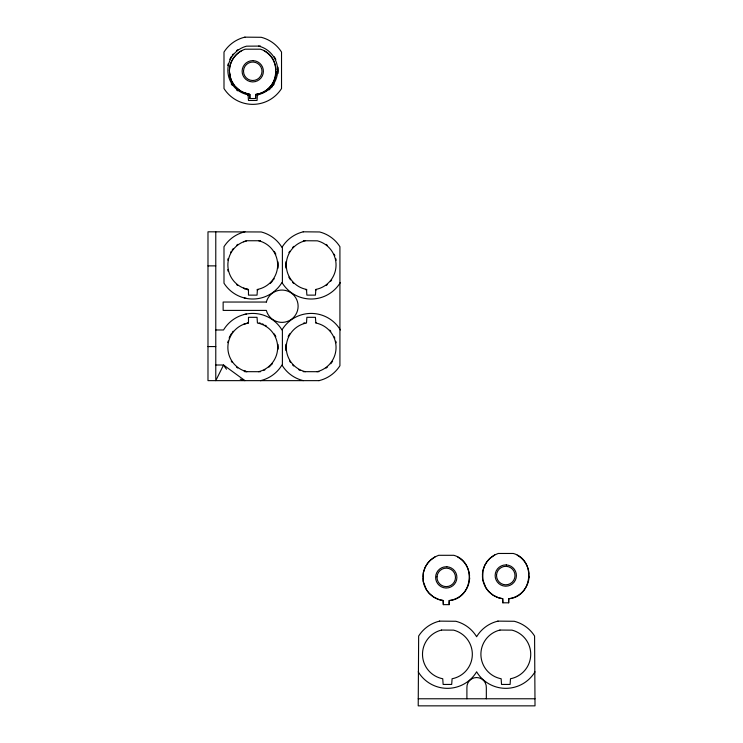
<?xml version="1.0" encoding="UTF-8"?>
<svg xmlns="http://www.w3.org/2000/svg" width="743" height="743" viewBox="0 0 743 743"><rect width="100%" height="100%" fill="white"/><g stroke="black" fill="none" stroke-linecap="round" stroke-linejoin="round"><path stroke-width="1.11" d="M229.401 71.068C229.364 61.4 235.995 52.186 245.181 49.187L260.301 49.187C283.334 55.558 279.535 92.838 255.676 94.445L255.676 98.522L249.843 98.522L249.806 94.435L243.964 92.912L237.714 89.132L233.739 84.832L231.537 81.033L230.079 76.882L229.401 71.068A23.358 23.358 0 0 1 241.689 50.7M443.33 604.635L443.33 600.548L438.834 599.527L433.559 596.991L429.082 593.22L426.417 589.719L423.269 581.555L423.343 572.797L425.2 567.243L427.476 563.482L430.411 560.213L435.175 556.813L438.667 555.3L453.797 555.3C476.82 561.671 473.022 598.951 449.171 600.548L449.171 604.635L443.33 604.635L443.032 600.52M502.853 602.805L502.853 598.728L498.358 597.706L493.083 595.171L488.606 591.391L485.941 587.899L482.792 579.726L482.866 570.977L484.724 565.423L486.999 561.662L489.934 558.383L494.699 554.984L498.191 553.47L513.32 553.47C536.344 559.841 532.555 597.131 508.695 598.728L508.695 602.805L502.853 602.805L502.556 598.691M276.09 72.117C275.922 83.244 266.718 93.293 255.648 94.445L255.676 98.522M469.539 579.131L469.585 578.221M529.062 577.311L529.109 576.401M340.359 282.47L339.923 283.204A34.067 34.067 0 0 1 282.396 283.204L282.396 246.704A34.067 34.067 0 0 1 302.689 231.965L303.367 231.807M281.959 282.47L281.523 283.204A34.067 34.067 0 0 1 223.996 283.204L223.996 246.704A34.067 34.067 0 0 1 244.289 231.965L244.976 231.807M303.367 380.639L302.689 380.481A34.067 34.067 0 0 1 282.396 365.742L282.396 329.233A34.067 34.067 0 0 1 339.923 329.233L340.359 329.976M281.959 365.008L281.523 365.742A34.067 34.067 0 0 1 261.23 380.481L260.7 380.639M535.016 671.783L534.579 672.526A34.067 34.067 0 0 1 477.052 672.526L476.616 671.783L476.179 672.526A34.067 34.067 0 0 1 418.653 672.526L418.216 671.783M243.583 241.791L246.927 240.741L260.542 240.741M243.583 324.32L248.478 322.954L248.478 317.317L257.041 317.317L257.431 323.019A24.918 24.918 0 0 1 258.954 371.621L258.592 371.704M244.976 37.15L244.289 37.299A34.067 34.067 0 0 0 223.996 52.047L223.996 88.547A34.067 34.067 0 0 0 281.523 88.547L281.523 52.047A34.067 34.067 0 0 0 261.23 37.299L244.819 37.15M305.327 240.741L304.964 240.825A24.918 24.918 0 0 0 306.488 289.426L306.878 295.129L315.441 295.129L315.821 289.426A24.918 24.918 0 0 0 317.354 240.825L303.367 240.741M244.289 314.493L246.379 314.029M260.542 380.639L261.23 380.481M316.982 371.704L317.354 371.621A24.918 24.918 0 0 0 315.821 323.019L315.441 317.317L306.878 317.317L306.488 323.019A24.918 24.918 0 0 0 304.964 371.621L305.327 371.704M318.942 380.639L319.629 380.481A34.067 34.067 0 0 0 339.923 365.742L339.923 246.704A34.067 34.067 0 0 0 319.629 231.965L303.209 231.807M439.633 621.12L438.946 621.278A34.067 34.067 0 0 0 418.653 636.017L418.216 705.85L535.016 705.85L534.579 636.017A34.067 34.067 0 0 0 514.286 621.278L497.866 621.12M498.024 621.12L497.346 621.278A34.067 34.067 0 0 0 477.052 636.017L476.616 636.751L476.179 636.017A34.067 34.067 0 0 0 455.886 621.278L439.475 621.12M449.134 600.558L450.342 600.381A23.358 23.358 0 0 0 469.604 577.59M260.542 46.085L246.565 46.168A24.918 24.918 0 0 0 248.088 94.77L248.478 100.472L257.041 100.472L257.431 94.77A24.918 24.918 0 0 0 258.954 46.168L258.592 46.085M247.503 95.178L248.478 95.178M257.041 95.178L258.016 95.178M207.984 265.873L215.776 265.873M247.503 289.835L248.478 289.835M257.041 289.835L258.016 289.835M305.902 289.835L306.878 289.835M315.441 289.835L316.416 289.835M247.503 322.611L248.478 322.611M315.441 322.611L316.416 322.611M215.776 329.976L223.559 329.976L223.996 329.233A34.067 34.067 0 0 1 281.523 329.233L281.959 329.976M207.984 346.572L215.776 346.572M215.776 365.008L223.559 365.008L244.976 380.639L244.289 380.481A34.067 34.067 0 0 1 240.221 379.162M244.828 371.658L260.542 371.704M318.942 371.704L303.218 371.658M319.1 380.639L207.984 380.639L207.984 231.807L261.23 231.965A34.067 34.067 0 0 1 281.523 246.704L281.959 247.438M418.216 698.773L535.016 698.773M229.42 72.117L230.934 79.603L234.574 85.937L241.252 91.603L249.843 94.445L249.843 98.522M243.583 288.126L248.478 289.491L248.478 295.129L257.041 295.129L257.431 289.426A24.918 24.918 0 0 0 258.954 240.825L258.592 240.741M244.289 297.952L246.379 298.417M243.583 370.655L246.927 371.704M244.828 289.12L244.976 288.618M482.43 576.401L482.439 576.735A23.358 23.358 0 0 0 502.639 598.7M422.906 578.221L422.916 578.556A23.358 23.358 0 0 0 443.116 600.53M508.695 602.805L508.658 598.728L509.865 598.552A23.358 23.358 0 0 0 529.127 575.76M449.144 601.57L449.171 604.635M486.331 698.773L486.331 687.879A9.733 9.733 0 0 0 476.616 677.532A9.733 9.733 0 0 0 466.901 687.879L466.901 698.773M244.976 371.156L244.976 371.704M215.776 231.807L215.776 380.639L223.559 365.008L223.996 365.742A34.067 34.067 0 0 0 226.513 369.206M248.088 289.426A24.918 24.918 0 0 1 246.565 240.825M277.984 268.223A25.438 25.438 0 0 0 278.198 265.037L278.151 263.44A25.438 25.438 0 0 0 278.003 261.842M274.195 278.653A25.438 25.438 0 0 1 273.294 279.972M272.309 281.226A25.438 25.438 0 0 1 270.118 283.547M237.741 285.488A25.438 25.438 0 0 1 236.488 284.504M228.101 271.204A25.438 25.438 0 0 1 227.757 269.644M227.785 260.115A25.438 25.438 0 0 1 228.138 258.555M230.506 252.629A25.438 25.438 0 0 1 231.324 251.264M232.225 249.945A25.438 25.438 0 0 1 233.209 248.682M236.608 245.311A25.438 25.438 0 0 1 237.871 244.336M274.278 251.394A25.438 25.438 0 0 1 275.811 254.199M331.684 279.972A25.438 25.438 0 0 1 330.709 281.226M327.31 284.606A25.438 25.438 0 0 1 326.047 285.581M293.689 283.445A25.438 25.438 0 0 1 292.556 282.312M290.532 279.842A25.438 25.438 0 0 1 288.832 277.139M285.906 268.065A25.438 25.438 0 0 1 285.767 266.477L285.721 264.88A25.438 25.438 0 0 1 285.934 261.694M288.906 252.629A25.438 25.438 0 0 1 289.724 251.264M292.668 247.484A25.438 25.438 0 0 1 293.801 246.36M326.168 244.419A25.438 25.438 0 0 1 327.431 245.404M334.201 254.199A25.438 25.438 0 0 1 334.833 255.666M335.817 258.703A25.438 25.438 0 0 1 336.161 260.264M246.565 371.621A24.918 24.918 0 0 1 248.088 323.019M278.142 349.164A25.438 25.438 0 0 0 278.198 347.566L278.151 345.969A25.438 25.438 0 0 0 278.003 344.38M272.309 363.764A25.438 25.438 0 0 1 271.251 364.962M270.118 366.085A25.438 25.438 0 0 1 268.91 367.135M264.945 369.819A25.438 25.438 0 0 1 263.524 370.543M237.741 368.026A25.438 25.438 0 0 1 236.488 367.042M232.132 362.38A25.438 25.438 0 0 1 231.24 361.052M227.785 342.644A25.438 25.438 0 0 1 228.138 341.093M229.141 338.056A25.438 25.438 0 0 1 231.324 333.793M232.225 332.474A25.438 25.438 0 0 1 233.209 331.22M259.158 322.871A25.438 25.438 0 0 1 260.691 323.326M262.195 323.864A25.438 25.438 0 0 1 263.663 324.505M265.084 325.239A25.438 25.438 0 0 1 266.458 326.056M274.278 333.923A25.438 25.438 0 0 1 275.811 336.728M332.595 361.182A25.438 25.438 0 0 1 330.709 363.764M327.31 367.135A25.438 25.438 0 0 1 326.047 368.11M300.256 370.469A25.438 25.438 0 0 1 298.835 369.745M293.689 365.983A25.438 25.438 0 0 1 292.556 364.85M290.532 362.38A25.438 25.438 0 0 1 289.64 361.052M285.906 350.603A25.438 25.438 0 0 1 285.767 349.006L285.721 347.408A25.438 25.438 0 0 1 285.934 344.223M288.173 336.588A25.438 25.438 0 0 1 289.724 333.793M303.367 323.27A25.438 25.438 0 0 1 304.909 322.834M329.753 330.133A25.438 25.438 0 0 1 330.802 331.341M334.201 336.728A25.438 25.438 0 0 1 334.833 338.195M335.817 341.241A25.438 25.438 0 0 1 336.161 342.802M422.888 577.172A23.358 23.358 0 0 1 435.175 556.813M457.679 557.009A23.358 23.358 0 0 1 469.576 576.122M482.411 575.351A23.358 23.358 0 0 1 494.699 554.984M517.212 555.188A23.358 23.358 0 0 1 529.1 574.293M277.984 73.566A25.438 25.438 0 0 0 278.198 70.371L278.151 68.774A25.438 25.438 0 0 0 278.003 67.186M274.195 83.996A25.438 25.438 0 0 1 273.294 85.315M272.309 86.569A25.438 25.438 0 0 1 271.251 87.767M270.118 88.891A25.438 25.438 0 0 1 268.91 89.949M237.741 90.832A25.438 25.438 0 0 1 236.488 89.847M232.132 85.185A25.438 25.438 0 0 1 231.24 83.866M227.785 65.458A25.438 25.438 0 0 1 228.138 63.898M229.773 59.394A25.438 25.438 0 0 1 231.324 56.607M232.225 55.288A25.438 25.438 0 0 1 233.209 54.025M236.608 50.645A25.438 25.438 0 0 1 237.871 49.67M274.278 56.737A25.438 25.438 0 0 1 275.811 59.542M276.117 71.477A23.358 23.358 0 0 1 256.929 94.259M249.629 94.417A23.358 23.358 0 0 1 229.438 72.535M264.192 50.905A23.358 23.358 0 0 1 276.08 70.009M243.528 70.771L243.509 71.356A9.25 9.25 0 0 0 257.282 79.334A9.25 9.25 0 0 0 257.645 63.424A9.25 9.25 0 0 0 243.528 70.771M437.014 576.884L437.005 577.46A9.25 9.25 0 0 0 450.769 585.447A9.25 9.25 0 0 0 451.131 569.528A9.25 9.25 0 0 0 437.014 576.884M496.538 575.054L496.528 575.639A9.25 9.25 0 0 0 510.302 583.617A9.25 9.25 0 0 0 510.655 567.708A9.25 9.25 0 0 0 496.538 575.054M441.583 630.055L441.221 630.138A24.918 24.918 0 0 0 442.744 678.749L443.134 684.442L451.698 684.442L452.088 678.749A24.918 24.918 0 0 0 453.611 630.138L441.583 630.055M499.983 630.055L499.621 630.138A24.918 24.918 0 0 0 501.144 678.749L501.534 684.442L510.097 684.442L510.478 678.749A24.918 24.918 0 0 0 512.011 630.138L499.983 630.055M266.347 302.039L223.141 302.039L223.141 310.407L266.347 310.407A16.16 16.16 0 0 0 291.228 319.453A16.16 16.16 0 0 0 291.228 292.983A16.16 16.16 0 0 0 266.347 302.039M253.335 60.657L252.666 60.638A10.634 10.634 0 0 0 242.125 71.031A10.634 10.634 0 0 0 252.183 81.888L252.852 81.906A10.634 10.634 0 0 0 263.394 71.514A10.634 10.634 0 0 0 253.335 60.657M506.345 564.94L505.677 564.921A10.634 10.634 0 0 0 495.144 575.314A10.634 10.634 0 0 0 505.194 586.171L505.862 586.19A10.634 10.634 0 0 0 516.404 575.797A10.634 10.634 0 0 0 506.345 564.94M446.822 566.76L446.153 566.751A10.634 10.634 0 0 0 435.621 577.144A10.634 10.634 0 0 0 445.67 588.001L446.339 588.01A10.634 10.634 0 0 0 456.88 577.617A10.634 10.634 0 0 0 446.822 566.76"/></g></svg>
